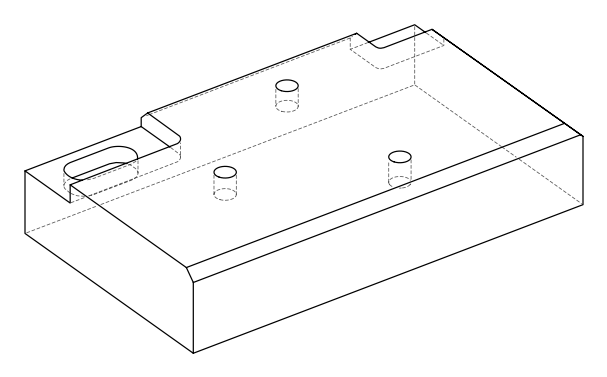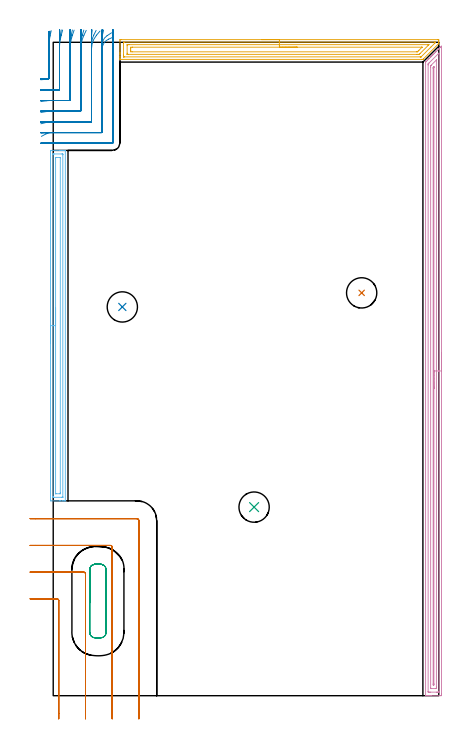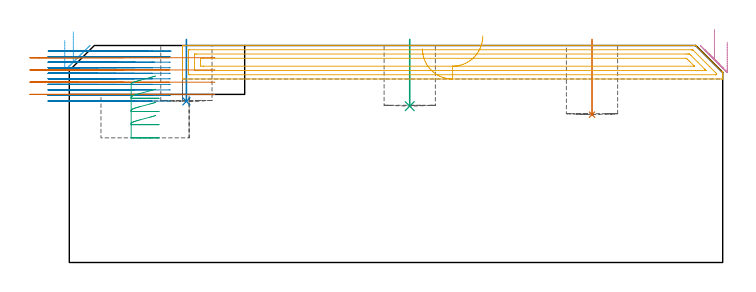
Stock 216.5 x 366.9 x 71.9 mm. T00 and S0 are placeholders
(PLAN: 9 operations, 4 tool changes, 39.5 min)
(1 INDEXABLE_INSERT_DRILL_BLIND_HOLE_FROM_SOLID | STEP1POCKET | NXT0302_005 | 0.1 min | 5144 mm3)
(2 INDEXABLE_INSERT_DRILL_BLIND_HOLE_FROM_SOLID_1 | STEP1POCKET_1 | NXT0302_005 | 0.08 min | 4147 mm3)
(3 INDEXABLE_INSERT_DRILL_BLIND_HOLE_FROM_SOLID_2 | STEP1POCKET_2 | NXT0302_005 | 0.09 min | 4510 mm3)
(4 AREA_MILL | FG_CHAMFER_SURFACE | UGT0205_001 | 11.7 min | 14528 mm3)
(5 AREA_MILL_1 | FG_CHAMFER_SURFACE_1 | UGT0205_001 | 5.89 min | 11087 mm3)
(6 AREA_MILL_2 | FG_CHAMFER_SURFACE_2 | UGT0205_001 | 4.95 min | 7139 mm3)
(7 MILL_CORNER_NOTCH_RECTANGULAR | CORNER_NOTCH_RECTANGULAR | UGT0201_104 | Follow Part, ap 5, ae 75% | 4.5 min | 102378 mm3)
(8 MILL_CORNER_NOTCH_RECTANGULAR_1 | CORNER_NOTCH_RECTANGULAR_1 | UGT0201_007 | Follow Part, ap 2, ae 75% | 10.96 min | 41244 mm3)
(9 MILL_RECTANGULAR_POCKET | POCKET_RECTANGULAR_STRAIGHT | UGT0201_104 | Follow Part, ap 5, ae 75% | 1.24 min | 23663 mm3)
(TOOL NXT0302_005 | Index. Insert Drill 17mm [880-D1700L20-05] | D17 PA176 FL85 Z2)
(TOOL UGT0205_001 | Chamfer Mill 20 x 3 x 45 deg. | D20 FL50 Z2)
(TOOL UGT0201_104 | End Mill 20 mm | D20 FL22 Z2)
(TOOL UGT0201_007 | End Mill 8 mm | D8 FL19 Z4)
(OP 1 INDEXABLE_INSERT_DRILL_BLIND_HOLE_FROM_SOLID)
G17 G21 G94 G90
T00 M6
G54
G17 G0 G90 X173.2 Y226.2 S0 M3
G43 Z81.9 H1
G94 G81 G98 Z49. F250. R73.9
G80
M5
M2
(OP 2 INDEXABLE_INSERT_DRILL_BLIND_HOLE_FROM_SOLID_1)
G17 G21 G94 G90
T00 M6
G54
G17 G0 G90 X38.8 Y218.3 S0 M3
G43 Z81.9 H1
G94 G81 G98 Z53.4 F250. R73.9
G80
M5
M2
(OP 3 INDEXABLE_INSERT_DRILL_BLIND_HOLE_FROM_SOLID_2)
G17 G21 G94 G90
T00 M6
G54
G17 G0 G90 X112.8 Y105.9 S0 M3
G43 Z81.9 H1
G94 G81 G98 Z51.8 F250. R73.9
G80
M5
M2
(OP 4 AREA_MILL)
G17 G21 G94 G90
T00 M6
G54
G17 G0 G90 X218. Y192.35 S1061 M3
G43 Z81.9 H0
Z73.
G94 G1 Y192.312 Z72.128 F250.
Y192.198 Z71.264
Y192.009 Z70.412
Y191.747 Z69.58
Y191.413 Z68.774
Y191.01 Z68.
Y190.541 Z67.264
Y190.01 Z66.572
Y189.421 Z65.929
Y188.778 Z65.34
Y188.086 Z64.808
Y187.35 Z64.34
Y186.576 Z63.937
Y185.77 Z63.603
Y184.938 Z63.341
Y184.086 Z63.152
Y183.221 Z63.038
Y182.35 Z63.
Y1.026
X217.999 Y0.614 Z63.001
X217.995 Y0.138 Z63.003
X217.992 Y0.009 Z63.006
X217.524 Y0. Z63.473
X212.225 Z68.769
X211.673 Z69.324
X211.342 Z69.654
X210.79 Z70.206
X210.459 Z70.536
X209.797 Z71.202
X209.456 Z71.543
X209.112 Y0.007 Z71.879
X209.103 Y0.009 Z71.888
X209.1 Y0.167 Z71.9
Y355.602
X209.104 Y355.796 Z71.889
X209.117 Y355.82 Z71.877
X209.348 Y356.049 Z71.651
X209.374 Y356.074 Z71.626
X210.017 Y356.719 Z70.979
X210.228 Y356.928 Z70.772
X210.901 Y357.602 Z70.096
X211.083 Y357.783 Z69.917
X211.135 Y357.835 Z69.865
X211.784 Y358.485 Z69.213
X211.938 Y358.638 Z69.062
X212.028 Y358.728 Z68.972
X212.225 Y358.926 Z68.773
X212.324 Y359.025 Z68.673
X212.667 Y359.368 Z68.33
X212.793 Y359.493 Z68.207
X212.921 Y359.621 Z68.079
X213.108 Y359.81 Z67.889
X213.217 Y359.918 Z67.78
X213.814 Y360.514 Z67.186
X213.992 Y360.693 Z67.006
X214.11 Y360.811 Z66.887
X214.706 Y361.407 Z66.293
X214.875 Y361.576 Z66.122
X215.599 Y362.3 Z65.4
X215.758 Y362.46 Z65.239
X216.2 Y362.9 Z64.8
X216.492 Y363.193 Z64.507
X216.641 Y363.343 Z64.355
X217.067 Y363.767 Z63.933
X217.385 Y364.086 Z63.613
X217.524 Y364.226 Z63.472
X217.922 Y364.622 Z63.078
X217.966 Y364.666 Z63.034
X217.983 Y364.681 Z63.017
X217.995 Y364.683 Z63.005
X218. Y364.681 Z63.
Y182.35
X216.586 Z64.414
X216.585 Y2.191 Z64.415
X216.584 Y2.086 Z64.416
X216.582 Y2.035 Z64.418
X216.58 Y2.016 Z64.42
X216.548 Y2.01 Z64.452
X216.151 Y2.002 Z64.849
X215.758 Y2.001 Z65.242
X215.27 Y2. Z65.73
X211.738 Z69.262
X211.342 Y2.001 Z69.658
X210.852 Y2.003 Z70.148
X210.626 Y2.01 Z70.374
X210.521 Y2.017 Z70.479
X210.515 Y2.343 Z70.485
Y2.4
Y354.206
Y354.262
X210.521 Y354.68 Z70.479
X210.533 Y354.772 Z70.467
X210.588 Y354.831 Z70.412
X210.682 Y354.929 Z70.318
X210.905 Y355.155 Z70.095
X211.125 Y355.375 Z69.875
X216.263 Y360.514 Z64.737
X216.356 Y360.605 Z64.644
X216.456 Y360.701 Z64.544
X216.547 Y360.786 Z64.453
X216.579 Y360.799 Z64.421
X216.585 Y360.571 Z64.415
Y360.514
X216.586 Y182.35 Z64.414
X215.172 Z65.828
X215.171 Y4.78 Z65.829
X215.167 Y4.186 Z65.833
X215.165 Y4.037 Z65.835
X215.163 Y4.01 Z65.837
X215.12 Y4.006 Z65.88
X215.057 Y4.001 Z65.943
X212.409 Z68.591
X212.225 Y4.004 Z68.775
X212.042 Y4.01 Z68.958
X211.935 Y4.016 Z69.065
X211.932 Y4.086 Z69.068
X211.931 Y4.186 Z69.069
X211.929 Y4.486 Z69.071
Y352.776
X211.93 Y353.369 Z69.07
X211.933 Y353.665 Z69.067
X211.935 Y353.709 Z69.065
X211.951 Y353.74 Z69.049
X212.011 Y353.803 Z68.989
X212.225 Y354.025 Z68.775
X215.142 Y356.942 Z65.858
X215.153 Y356.949 Z65.847
X215.161 Y356.952 Z65.839
X215.164 Y356.942 Z65.836
X215.169 Y356.751 Z65.831
X215.171 Y356.642 Z65.829
X215.172 Y182.35 Z65.828
X213.757 Z67.243
Y6.865
X213.756 Y6.446 Z67.244
X213.754 Y6.212 Z67.246
X213.75 Y6.01 Z67.25
X213.55 Y6.009 Z67.45
X213.35 Y6.01 Z67.65
X213.347 Y6.209 Z67.653
X213.343 Y6.628 Z67.657
Y352.239
X213.344 Y352.476 Z67.656
X213.347 Y352.619 Z67.653
X213.35 Y352.679 Z67.65
X213.414 Y352.754 Z67.586
X213.495 Y352.843 Z67.505
X213.561 Y352.912 Z67.439
X213.627 Y352.978 Z67.373
X213.709 Y353.059 Z67.291
X213.745 Y353.091 Z67.255
X213.752 Y353.094 Z67.248
X213.753 Y353.092 Z67.247
X213.756 Y353.059 Z67.244
X213.757 Y352.977 Z67.243
Y352.713
Y182.35
Y181.478 Z67.281
Y180.613 Z67.395
Y179.762 Z67.583
Y178.93 Z67.846
Y178.124 Z68.18
Y177.35 Z68.582
Y176.614 Z69.051
Y175.922 Z69.582
Y175.279 Z70.172
Y174.689 Z70.815
Y174.158 Z71.507
Y173.69 Z72.243
Y173.287 Z73.016
Y172.953 Z73.822
Y172.691 Z74.654
Y172.502 Z75.506
Y172.388 Z76.371
Y172.35 Z77.243
G0 Z81.9
M5
M2
(OP 5 AREA_MILL_1)
G17 G21 G94 G90
T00 M6
G54
G17 G0 G90 X117. Y368.4 S1061 M3
G43 Z81.9 H0
Z70.8
G94 G1 X117.038 Z69.929 F250.
X117.152 Z69.064
X117.341 Z68.212
X117.603 Z67.38
X117.937 Z66.574
X118.34 Z65.8
X118.808 Z65.064
X119.34 Z64.372
X119.929 Z63.729
X120.572 Z63.14
X121.264 Z62.609
X122. Z62.14
X122.774 Z61.737
X123.58 Z61.403
X124.412 Z61.141
X125.263 Z60.952
X126.128 Z60.838
X127. Z60.8
X216.014 Y368.399 Z60.801
X216.329 Y368.396 Z60.804
X216.498 Y368.391 Z60.805
X216.5 Y368.11 Z61.087
Y367.769 Z61.427
Y367.085 Z62.114
Y366.663 Z62.536
X216.499 Y366.319 Z62.874
X216.49 Y366.198 Z62.994
X216.377 Y366.076 Z63.122
X216.346 Y366.045 Z63.154
X207.843 Y357.543 Z71.656
X207.767 Y357.468 Z71.73
X207.595 Y357.301 Z71.886
X206.95 Y357.3 Z71.9
X37.67
X37.51 Y357.302 Z71.888
X37.506 Y357.368 Z71.824
X37.5 Y357.782 Z71.417
Y358.142 Z71.057
Y358.826 Z70.37
Y360.061 Z69.136
Y360.614 Z68.58
Y361.232 Z67.963
X37.501 Y367.769 Z61.429
X37.504 Y368.383 Z60.814
X37.507 Y368.392 Z60.806
X38.117 Y368.4 Z60.8
X127.
Y366.986 Z62.214
X214.096 Y366.985 Z62.215
X214.207 Z62.216
X214.43 Y366.981 Z62.219
X214.486 Y366.979 Z62.221
X214.49 Y366.966 Z62.234
X214.495 Y366.932 Z62.268
X214.496 Y366.874 Z62.326
X214.49 Y366.674 Z62.526
X214.404 Y366.566 Z62.634
X214.096 Y366.247 Z62.953
X212.076 Y364.226 Z64.974
X206.675 Y358.826 Z70.374
X206.605 Y358.758 Z70.442
X206.574 Y358.731 Z70.469
X206.56 Y358.721 Z70.479
X206.501 Y358.719 Z70.481
X206.279 Y358.715 Z70.485
X206.168 Y358.714 Z70.486
X206.056
X39.904
X39.793 Y358.715 Z70.485
X39.57 Y358.719 Z70.481
X39.514 Y358.721 Z70.479
X39.51 Y358.734 Z70.466
X39.505 Y358.768 Z70.432
X39.502 Y358.826 Z70.374
X39.5 Y359.23 Z69.97
Y359.72 Z69.48
X39.501 Y366.383 Z62.817
X39.508 Y366.874 Z62.326
X39.51 Y366.969 Z62.231
X39.682 Y366.979 Z62.221
X39.795 Y366.984 Z62.216
X39.904 Y366.985 Z62.215
X127. Y366.986 Z62.214
Y365.571 Z63.629
X210.523
X210.934 Y365.568 Z63.632
X210.943 Y365.565 Z63.635
X210.946 Y365.557 Z63.643
X210.694 Y365.297 Z63.903
X210.523 Y365.122 Z64.078
X206.015 Y360.614 Z68.586
X205.584 Y360.193 Z69.007
X205.522 Y360.135 Z69.065
X205.406 Y360.133 Z69.067
X205.163 Y360.13 Z69.07
X204.755 Y360.129 Z69.071
X204.27 Y360.128 Z69.072
X42.175 Y360.129 Z69.071
X41.69 Y360.131 Z69.069
X41.53 Y360.133 Z69.067
X41.51 Y360.135 Z69.065
X41.506 Y360.195 Z69.005
X41.502 Y360.297 Z68.903
X41.5 Y360.805 Z68.395
X41.502 Y365.275 Z63.925
X41.51 Y365.467 Z63.733
X41.518 Y365.565 Z63.635
X41.57 Y365.567 Z63.633
X41.69 Y365.57 Z63.63
X42.099 Y365.571 Z63.629
X42.584
X127.
Y364.157 Z65.043
X206.95
X206.985 Y364.156 Z65.044
X207.081 Y364.15 Z65.05
X207.082 Y364.14 Z65.06
X207.079 Y364.133 Z65.067
X207.045 Y364.096 Z65.104
X206.992 Y364.041 Z65.159
X206.95 Y363.998 Z65.202
X205.354 Y362.403 Z66.797
X205.163 Y362.212 Z66.988
X204.809 Y361.863 Z67.337
X204.623 Y361.684 Z67.516
X204.48 Y361.55 Z67.65
X204.27 Y361.544 Z67.656
X204.235 Y361.543 Z67.657
X44.336
X43.52 Y361.55 Z67.65
X43.5 Y362.379 Z66.821
Y362.403 Z66.797
Y363.274 Z65.926
Y363.297 Z65.903
X43.518 Y364.15 Z65.05
X44.37 Y364.157 Z65.043
X44.404
X127.
X127.872 Z65.081
X128.736 Z65.195
X129.588 Z65.383
X130.42 Z65.646
X131.226 Z65.98
X132. Z66.382
X132.736 Z66.851
X133.428 Z67.382
X134.071 Z67.972
X134.66 Z68.615
X135.191 Z69.307
X135.66 Z70.043
X136.063 Z70.817
X136.397 Z71.623
X136.659 Z72.455
X136.848 Z73.306
X136.962 Z74.171
X137. Z75.043
G0 Z81.9
M5
M2
(OP 6 AREA_MILL_2)
G17 G21 G94 G90
T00 M6
G54
G17 G0 G90 X-1.5 Y197.8 S1061 M3
G43 Z81.9 H0
Z73.6
G94 G1 Y197.838 Z72.728 F250.
Y197.952 Z71.863
Y198.141 Z71.012
Y198.403 Z70.18
Y198.737 Z69.374
Y199.14 Z68.6
Y199.608 Z67.864
Y200.14 Z67.172
Y200.729 Z66.529
Y201.372 Z65.94
Y202.064 Z65.408
Y202.8 Z64.94
Y203.574 Z64.537
Y204.38 Z64.203
Y205.212 Z63.941
Y206.063 Z63.752
Y206.928 Z63.638
Y207.8 Z63.6
Y305.586
X-1.497 Y305.896 Z63.602
X-1.492 Y306.19 Z63.606
X-1.193 Y306.2 Z63.904
X3.541 Z68.635
X4.099 Z69.196
X4.432 Z69.528
X4.99 Z70.086
X5.323 Z70.418
X5.99 Z71.089
X6.362 Z71.461
X6.75 Y306.193 Z71.841
X6.797 Y306.19 Z71.888
X6.8 Y306.033 Z71.9
Y109.563
X6.805 Y109.41 Z71.895
X6.75 Y109.407 Z71.841
X6.362 Y109.4 Z71.461
X5.99 Z71.089
X5.323 Z70.418
X4.099 Z69.196
X3.541 Z68.635
X-1.194 Z63.904
X-1.492 Y109.41 Z63.606
X-1.499 Y109.707 Z63.599
X-1.5 Y207.8 Z63.6
X-0.086 Z65.014
Y303.926
X-0.084 Y304.052 Z65.016
X-0.082 Y304.135 Z65.018
X-0.078 Y304.192 Z65.022
X-0.072 Y304.193 Z65.028
X-0.023 Y304.196 Z65.077
X0.47 Y304.2 Z65.57
X4.926 Y304.198 Z70.026
X5.323 Y304.192 Z70.423
X5.373 Y304.19 Z70.473
X5.381 Y303.988 Z70.481
X5.384 Y303.863 Z70.484
X5.385 Y303.8 Z70.485
X5.386 Y303.738 Z70.486
X5.385 Y111.674 Z70.485
X5.384 Y111.549 Z70.484
X5.382 Y111.466 Z70.482
X5.378 Y111.408 Z70.478
X5.372 Y111.407 Z70.472
X5.323 Y111.404 Z70.423
X4.83 Y111.4 Z69.93
X0.374 Y111.401 Z65.474
X-0.023 Y111.408 Z65.077
X-0.073 Y111.41 Z65.027
X-0.081 Y111.612 Z65.019
X-0.085 Y111.737 Z65.015
Y111.8
X-0.086 Y111.862 Z65.014
Y207.8
X1.328 Z66.428
X1.329 Y301.553 Z66.429
X1.33 Y302.014 Z66.43
X1.332 Y302.122 Z66.432
X1.335 Y302.173 Z66.435
X1.34 Y302.19 Z66.44
X1.389 Y302.193 Z66.489
X1.575 Y302.199 Z66.675
X3.726 Z68.826
X3.85 Y302.197 Z68.95
X3.948 Y302.191 Z69.048
X3.966 Y302.187 Z69.066
X3.968 Y302.181 Z69.068
X3.97 Y302.158 Z69.07
X3.971 Y302.014 Z69.071
Y114.047
X3.97 Y113.586 Z69.07
X3.967 Y113.478 Z69.067
X3.965 Y113.427 Z69.065
X3.96 Y113.41 Z69.06
X3.911 Y113.407 Z69.011
X3.725 Y113.401 Z68.825
X1.574 Z66.674
X1.45 Y113.403 Z66.55
X1.352 Y113.409 Z66.452
X1.334 Y113.413 Z66.434
X1.332 Y113.419 Z66.432
X1.33 Y113.442 Z66.43
X1.329 Y113.586 Z66.429
X1.328 Y207.8 Z66.428
Y208.672 Z66.466
Y209.536 Z66.58
Y210.388 Z66.769
Y211.22 Z67.031
Y212.026 Z67.365
Y212.8 Z67.768
Y213.536 Z68.237
Y214.228 Z68.768
Y214.871 Z69.357
Y215.46 Z70.001
Y215.992 Z70.693
Y216.46 Z71.428
Y216.863 Z72.202
Y217.197 Z73.008
Y217.459 Z73.84
Y217.648 Z74.692
Y217.762 Z75.557
Y217.8 Z76.428
G0 Z81.9
M5
M2
(OP 7 MILL_CORNER_NOTCH_RECTANGULAR)
G17 G21 G94 G90
T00 M6
G54
G17 G0 G90 X3.1 Y-13. S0 M3
G43 Z81.9 H0
Z67.85
G94 G1 Y-10. F250.
Y53.405 F500.
G3 X2.105 Y54.4 R1.
G1 X-10.
X-13. F250.
G0 Z81.9
X18.1 Y-13.
Z67.85
G1 Y-10.
Y68.405 F500.
G3 X17.105 Y69.4 R1.
G1 X-10.
X-13. F250.
G0 Z81.9
X33.1 Y-13.
Z67.85
G1 Y-10.
Y83.405 F500.
G3 X32.105 Y84.4 R1.
G1 X-10.
X-13. F250.
G0 Z81.9
X48.1 Y-13.
Z67.85
G1 Y-10.
Y98.3 F500.
G3 X47. Y99.4 R1.1
G1 X-10.
X-13. F250.
G0 Z81.9
X3.1 Y-13.
Z63.8
G1 Y-10.
Y53.405 F500.
G3 X2.105 Y54.4 R1.
G1 X-10.
X-13. F250.
G0 Z81.9
X18.1 Y-13.
Z63.8
G1 Y-10.
Y68.405 F500.
G3 X17.105 Y69.4 R1.
G1 X-10.
X-13. F250.
G0 Z81.9
X33.1 Y-13.
Z63.8
G1 Y-10.
Y83.405 F500.
G3 X32.105 Y84.4 R1.
G1 X-10.
X-13. F250.
G0 Z81.9
X48.1 Y-13.
Z63.8
G1 Y-10.
Y98.3 F500.
G3 X47. Y99.4 R1.1
G1 X-10.
X-13. F250.
G0 Z81.9
X3.1 Y-13.
Z59.75
G1 Y-10.
Y53.405 F500.
G3 X2.105 Y54.4 R1.
G1 X-10.
X-13. F250.
G0 Z81.9
X18.1 Y-13.
Z59.75
G1 Y-10.
Y68.405 F500.
G3 X17.105 Y69.4 R1.
G1 X-10.
X-13. F250.
G0 Z81.9
X33.1 Y-13.
Z59.75
G1 Y-10.
Y83.405 F500.
G3 X32.105 Y84.4 R1.
G1 X-10.
X-13. F250.
G0 Z81.9
X48.1 Y-13.
Z59.75
G1 Y-10.
Y98.3 F500.
G3 X47. Y99.4 R1.1
G1 X-10.
X-13. F250.
G0 Z81.9
X3.1 Y-13.
Z55.7
G1 Y-10.
Y53.405 F500.
G3 X2.105 Y54.4 R1.
G1 X-10.
X-13. F250.
G0 Z81.9
X18.1 Y-13.
Z55.7
G1 Y-10.
Y68.405 F500.
G3 X17.105 Y69.4 R1.
G1 X-10.
X-13. F250.
G0 Z81.9
X33.1 Y-13.
Z55.7
G1 Y-10.
Y83.405 F500.
G3 X32.105 Y84.4 R1.
G1 X-10.
X-13. F250.
G0 Z81.9
X48.1 Y-13.
Z55.7
G1 Y-10.
Y98.3 F500.
G3 X47. Y99.4 R1.1
G1 X-10.
X-13. F250.
G0 Z81.9
M5
M2
(OP 8 MILL_CORNER_NOTCH_RECTANGULAR_1)
G17 G21 G94 G90
T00 M6
G54
G17 G0 G90 X-6.991 Y345.851 S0 M3
G43 Z81.9 H0
Z70.06
G94 G1 X-4. Y346.088 F250.
G2 X-2.877 Y346.159 R36. F500.
G3 X-2.5 Y346.555 R0.4
G1 Y363.169
G2 X-1.746 Y370.499 R36.
G1 X-1.135 Y373.436 F250.
G0 Z81.9
X-6.987 Y339.781
Z70.06
G1 X-4. Y340.065
G2 X-1.161 Y340.2 R30. F500.
G1 X3.103
G3 X3.5 Y340.597 R0.4
G1 Y363.169
G2 X4.513 Y370.9 R30.
G1 X5.286 Y373.799 F250.
G0 Z81.9
X-6.979 Y333.677
Z70.06
G1 X-4. Y334.031
G2 X-1.161 Y334.2 R24. F500.
G1 X9.103
G3 X9.5 Y334.597 R0.4
G1 Y363.169
G2 X10.779 Y370.9 R24.
G1 X11.745 Y373.74 F250.
G0 Z81.9
X-6.962 Y327.501
Z70.06
G1 X-4. Y327.975
G2 X-1.161 Y328.2 R18. F500.
G1 X15.103
G3 X15.5 Y328.597 R0.4
G1 Y363.169
G2 X17.245 Y370.9 R18.
G1 X18.533 Y373.609 F250.
G0 Z81.9
X-6.915 Y321.149
Z70.06
G1 X-4. Y321.859
G2 X-1.161 Y322.2 R12. F500.
G1 X21.103
G3 X21.5 Y322.597 R0.4
G1 Y363.169
G2 X24.322 Y370.9 R12.
G1 X26.254 Y373.195 F250.
G0 Z81.9
X-6.643 Y314.066
Z70.06
G1 X-4. Y315.486
G2 X-1.161 Y316.2 R6. F500.
G1 X27.103
G3 X27.5 Y316.597 R0.4
G1 Y363.169
G2 X31.102 Y368.669 R6.
G1 X33.852 Y369.868 F250.
G0 Z81.9
X-4.161 Y310.2
Z70.06
G1 X-1.161
X33.103 F500.
G3 X33.5 Y310.597 R0.4
G1 Y363.169
Y366.169 F250.
G0 Z81.9
X-7. Y346.154
Z68.22
G1 X-4. Y346.196
G2 X-3.49 Y346.2 R36. F500.
G1 X-2.897
G3 X-2.5 Y346.597 R0.4
G1 Y365.563
G2 X-2.194 Y370.244 R36.
G1 X-1.804 Y373.219 F250.
G0 Z81.9
X-7. Y340.145
Z68.22
G1 X-4. Y340.196
G2 X-3.49 Y340.2 R30. F500.
G1 X3.103
G3 X3.5 Y340.597 R0.4
G1 Y365.563
G2 X3.979 Y370.9 R30.
G1 X4.512 Y373.852 F250.
G0 Z81.9
X-6.999 Y334.131
Z68.22
G1 X-4. Y334.195
G2 X-3.49 Y334.2 R24. F500.
G1 X9.103
G3 X9.5 Y334.597 R0.4
G1 Y365.563
G2 X10.101 Y370.9 R24.
G1 X10.768 Y373.825 F250.
G0 Z81.9
X-6.999 Y328.108
Z68.22
G1 X-4. Y328.193
G2 X-3.49 Y328.2 R18. F500.
G1 X15.103
G3 X15.5 Y328.597 R0.4
G1 Y365.563
G2 X16.309 Y370.9 R18.
G1 X17.199 Y373.765 F250.
G0 Z81.9
X-6.997 Y322.062
Z68.22
G1 X-4. Y322.189
G2 X-3.49 Y322.2 R12. F500.
G1 X21.103
G3 X21.5 Y322.597 R0.4
G1 Y365.563
G2 X22.752 Y370.9 R12.
G1 X24.086 Y373.587 F250.
G0 Z81.9
X-6.989 Y315.923
Z68.22
G1 X-4. Y316.178
G2 X-3.49 Y316.2 R6. F500.
G1 X27.103
G3 X27.5 Y316.597 R0.4
G1 Y365.563
G2 X30.23 Y370.594 R6.
G1 X32.746 Y372.229 F250.
G0 Z81.9
X-6.49 Y310.2
Z68.22
G1 X-3.49
X33.103 F500.
G3 X33.5 Y310.597 R0.4
G1 Y365.563
Y368.563 F250.
G0 Z81.9
X-7. Y346.2
Z66.38
G1 X-4.
X-2.897 F500.
G3 X-2.5 Y346.597 R0.4
G1 Y369.617
G2 X-2.498 Y370.024 R36.
G1 X-2.464 Y373.024 F250.
G0 Z81.9
X-7. Y340.2
Z66.38
G1 X-4.
X3.103 F500.
G3 X3.5 Y340.597 R0.4
G1 Y369.617
G2 X3.527 Y370.9 R30.
G1 X3.656 Y373.897 F250.
G0 Z81.9
X-7. Y334.2
Z66.38
G1 X-4.
X9.103 F500.
G3 X9.5 Y334.597 R0.4
G1 Y369.617
G2 X9.534 Y370.9 R24.
G1 X9.695 Y373.896 F250.
G0 Z81.9
X-7. Y328.2
Z66.38
G1 X-4.
X15.103 F500.
G3 X15.5 Y328.597 R0.4
G1 Y369.617
G2 X15.546 Y370.9 R18.
G1 X15.76 Y373.892 F250.
G0 Z81.9
X-7. Y322.2
Z66.38
G1 X-4.
X21.103 F500.
G3 X21.5 Y322.597 R0.4
G1 Y369.617
G2 X21.569 Y370.9 R12.
G1 X21.889 Y373.883 F250.
G0 Z81.9
X-7. Y316.2
Z66.38
G1 X-4.
X27.103 F500.
G3 X27.5 Y316.597 R0.4
G1 Y369.617
G2 X27.639 Y370.9 R6.
G1 X28.28 Y373.831 F250.
G0 Z81.9
X-7. Y310.2
Z66.38
G1 X-4.
X33.103 F500.
G3 X33.5 Y310.597 R0.4
G1 Y369.617
Y372.617 F250.
G0 Z81.9
X-7. Y346.2
Z64.54
G1 X-4.
X-2.897 F500.
G3 X-2.5 Y346.597 R0.4
G1 Y370.022
Y373.022 F250.
G0 Z81.9
X-7. Y340.2
Z64.54
G1 X-4.
X3.103 F500.
G3 X3.5 Y340.597 R0.4
G1 Y370.759
Y370.9
X3.514 Y373.9 F250.
G0 Z81.9
X-7. Y334.2
Z64.54
G1 X-4.
X9.103 F500.
G3 X9.5 Y334.597 R0.4
G1 Y370.759
Y370.9
X9.518 Y373.9 F250.
G0 Z81.9
X-7. Y328.2
Z64.54
G1 X-4.
X15.103 F500.
G3 X15.5 Y328.597 R0.4
G1 Y370.759
X15.501 Y370.9
X15.524 Y373.9 F250.
G0 Z81.9
X-7. Y322.2
Z64.54
G1 X-4.
X21.103 F500.
G3 X21.5 Y322.597 R0.4
G1 Y370.759
X21.501 Y370.9
X21.536 Y373.9 F250.
G0 Z81.9
X-7. Y316.2
Z64.54
G1 X-4.
X27.103 F500.
G3 X27.5 Y316.597 R0.4
G1 Y370.759
X27.502 Y370.9
X27.572 Y373.899 F250.
G0 Z81.9
X-7. Y310.2
Z64.54
G1 X-4.
X33.103 F500.
G3 X33.5 Y310.597 R0.4
G1 Y370.759
Y373.759 F250.
G0 Z81.9
X-7. Y346.2
Z62.7
G1 X-4.
X-2.896 F500.
G3 X-2.5 Y346.596 R0.4
G1 Y370.022
Y373.022 F250.
G0 Z81.9
X-7. Y340.2
Z62.7
G1 X-4.
X3.103 F500.
G3 X3.5 Y340.597 R0.4
G1 Y370.9
Y373.9 F250.
G0 Z81.9
X-7. Y334.2
Z62.7
G1 X-4.
X9.103 F500.
G3 X9.5 Y334.597 R0.4
G1 Y370.9
Y373.9 F250.
G0 Z81.9
X-7. Y328.2
Z62.7
G1 X-4.
X15.103 F500.
G3 X15.5 Y328.597 R0.4
G1 Y370.9
Y373.9 F250.
G0 Z81.9
X-7. Y322.2
Z62.7
G1 X-4.
X21.103 F500.
G3 X21.5 Y322.597 R0.4
G1 Y370.9
Y373.9 F250.
G0 Z81.9
X-7. Y316.2
Z62.7
G1 X-4.
X27.103 F500.
G3 X27.5 Y316.597 R0.4
G1 Y370.9
Y373.9 F250.
G0 Z81.9
X-7. Y310.2
Z62.7
G1 X-4.
X33.103 F500.
G3 X33.5 Y310.597 R0.4
G1 Y370.9
Y373.9 F250.
G0 Z81.9
X-7. Y346.2
Z60.86
G1 X-4.
X-2.896 F500.
G3 X-2.5 Y346.596 R0.4
G1 Y370.022
Y373.022 F250.
G0 Z81.9
X-7. Y340.2
Z60.86
G1 X-4.
X3.103 F500.
G3 X3.5 Y340.597 R0.4
G1 Y370.9
Y373.9 F250.
G0 Z81.9
X-7. Y334.2
Z60.86
G1 X-4.
X9.103 F500.
G3 X9.5 Y334.597 R0.4
G1 Y370.9
Y373.9 F250.
G0 Z81.9
X-7. Y328.2
Z60.86
G1 X-4.
X15.103 F500.
G3 X15.5 Y328.597 R0.4
G1 Y370.9
Y373.9 F250.
G0 Z81.9
X-7. Y322.2
Z60.86
G1 X-4.
X21.103 F500.
G3 X21.5 Y322.597 R0.4
G1 Y370.9
Y373.9 F250.
G0 Z81.9
X-7. Y316.2
Z60.86
G1 X-4.
X27.103 F500.
G3 X27.5 Y316.597 R0.4
G1 Y370.9
Y373.9 F250.
G0 Z81.9
X-7. Y310.2
Z60.86
G1 X-4.
X33.103 F500.
G3 X33.5 Y310.597 R0.4
G1 Y370.9
Y373.9 F250.
G0 Z81.9
X-7. Y346.2
Z59.02
G1 X-4.
X-2.896 F500.
G3 X-2.5 Y346.596 R0.4
G1 Y370.022
Y373.022 F250.
G0 Z81.9
X-7. Y340.2
Z59.02
G1 X-4.
X3.103 F500.
G3 X3.5 Y340.597 R0.4
G1 Y370.9
Y373.9 F250.
G0 Z81.9
X-7. Y334.2
Z59.02
G1 X-4.
X9.103 F500.
G3 X9.5 Y334.597 R0.4
G1 Y370.9
Y373.9 F250.
G0 Z81.9
X-7. Y328.2
Z59.02
G1 X-4.
X15.103 F500.
G3 X15.5 Y328.597 R0.4
G1 Y370.9
Y373.9 F250.
G0 Z81.9
X-7. Y322.2
Z59.02
G1 X-4.
X21.103 F500.
G3 X21.5 Y322.597 R0.4
G1 Y370.9
Y373.9 F250.
G0 Z81.9
X-7. Y316.2
Z59.02
G1 X-4.
X27.103 F500.
G3 X27.5 Y316.597 R0.4
G1 Y370.9
Y373.9 F250.
G0 Z81.9
X-7. Y310.2
Z59.02
G1 X-4.
X33.103 F500.
G3 X33.5 Y310.597 R0.4
G1 Y370.9
Y373.9 F250.
G0 Z81.9
X-7. Y346.2
Z57.18
G1 X-4.
X-2.896 F500.
G3 X-2.5 Y346.596 R0.4
G1 Y370.022
Y373.022 F250.
G0 Z81.9
X-7. Y340.2
Z57.18
G1 X-4.
X3.103 F500.
G3 X3.5 Y340.597 R0.4
G1 Y370.9
Y373.9 F250.
G0 Z81.9
X-7. Y334.2
Z57.18
G1 X-4.
X9.103 F500.
G3 X9.5 Y334.597 R0.4
G1 Y370.9
Y373.9 F250.
G0 Z81.9
X-7. Y328.2
Z57.18
G1 X-4.
X15.103 F500.
G3 X15.5 Y328.597 R0.4
G1 Y370.9
Y373.9 F250.
G0 Z81.9
X-7. Y322.2
Z57.18
G1 X-4.
X21.103 F500.
G3 X21.5 Y322.597 R0.4
G1 Y370.9
Y373.9 F250.
G0 Z81.9
X-7. Y316.2
Z57.18
G1 X-4.
X27.103 F500.
G3 X27.5 Y316.597 R0.4
G1 Y370.9
Y373.9 F250.
G0 Z81.9
X-7. Y310.2
Z57.18
G1 X-4.
X33.103 F500.
G3 X33.5 Y310.597 R0.4
G1 Y370.9
Y373.9 F250.
G0 Z81.9
X-7. Y346.2
Z55.34
G1 X-4.
X-2.897 F500.
G3 X-2.5 Y346.597 R0.4
G1 Y370.022
Y373.022 F250.
G0 Z81.9
X-7. Y340.2
Z55.34
G1 X-4.
X3.103 F500.
G3 X3.5 Y340.597 R0.4
G1 Y370.9
Y373.9 F250.
G0 Z81.9
X-7. Y334.2
Z55.34
G1 X-4.
X9.103 F500.
G3 X9.5 Y334.597 R0.4
G1 Y370.9
Y373.9 F250.
G0 Z81.9
X-7. Y328.2
Z55.34
G1 X-4.
X15.103 F500.
G3 X15.5 Y328.597 R0.4
G1 Y370.9
Y373.9 F250.
G0 Z81.9
X-7. Y322.2
Z55.34
G1 X-4.
X21.103 F500.
G3 X21.5 Y322.597 R0.4
G1 Y370.9
Y373.9 F250.
G0 Z81.9
X-7. Y316.2
Z55.34
G1 X-4.
X27.103 F500.
G3 X27.5 Y316.597 R0.4
G1 Y370.9
Y373.9 F250.
G0 Z81.9
X-7. Y310.2
Z55.34
G1 X-4.
X33.103 F500.
G3 X33.5 Y310.597 R0.4
G1 Y370.9
Y373.9 F250.
G0 Z81.9
X-7. Y346.2
Z53.5
G1 X-4.
X-2.897 F500.
G3 X-2.5 Y346.597 R0.4
G1 Y370.022
Y373.022 F250.
G0 Z81.9
X-7. Y340.2
Z53.5
G1 X-4.
X3.103 F500.
G3 X3.5 Y340.597 R0.4
G1 Y370.9
Y373.9 F250.
G0 Z81.9
X-7. Y334.2
Z53.5
G1 X-4.
X9.103 F500.
G3 X9.5 Y334.597 R0.4
G1 Y370.9
Y373.9 F250.
G0 Z81.9
X-7. Y328.2
Z53.5
G1 X-4.
X15.103 F500.
G3 X15.5 Y328.597 R0.4
G1 Y370.9
Y373.9 F250.
G0 Z81.9
X-7. Y322.2
Z53.5
G1 X-4.
X21.103 F500.
G3 X21.5 Y322.597 R0.4
G1 Y370.9
Y373.9 F250.
G0 Z81.9
X-7. Y316.2
Z53.5
G1 X-4.
X27.103 F500.
G3 X27.5 Y316.597 R0.4
G1 Y370.9
Y373.9 F250.
G0 Z81.9
X-7. Y310.2
Z53.5
G1 X-4.
X33.103 F500.
G3 X33.5 Y310.597 R0.4
G1 Y370.9
Y373.9 F250.
G0 Z81.9
M5
M2
(OP 9 MILL_RECTANGULAR_POCKET)
G17 G21 G94 G90
T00 M6
G54
G17 G0 G90 X28.531 Y73.124 S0 M3
G43 Z81.9 H0
Z61.786
G94 G1 X28.453 Y73.191 Z61.758 F250.
X28.072 Y73.434 Z61.637
X27.659 Y73.619 Z61.516
X27.224 Y73.742 Z61.395
X26.776 Y73.8 Z61.274
X23.424 Z60.375
X22.976 Y73.742 Z60.254
X22.541 Y73.619 Z60.133
X22.128 Y73.434 Z60.012
X21.747 Y73.191 Z59.891
X21.404 Y72.896 Z59.77
X21.109 Y72.553 Z59.648
X20.866 Y72.172 Z59.527
X20.681 Y71.759 Z59.406
X20.558 Y71.324 Z59.285
X20.5 Y70.876 Z59.164
Y70.7 Z59.117
Y53.15 Z54.414
Y35.6 F500.
G3 X23.6 Y32.5 R3.1
G1 X26.6
G3 X29.7 Y35.6 R3.1
G1 Y70.7
G3 X26.6 Y73.8 R3.1
G1 X23.6
G3 X20.5 Y70.7 R3.1
G1 Y53.15
Y52.15
G0 X28.531 Y73.124 Z57.414
G1 X28.453 Y73.191 Z57.387 F250.
X28.072 Y73.434 Z57.266
X27.659 Y73.619 Z57.144
X27.224 Y73.742 Z57.023
X26.776 Y73.8 Z56.902
X23.424 Z56.004
X22.976 Y73.742 Z55.883
X22.541 Y73.619 Z55.762
X22.128 Y73.434 Z55.64
X21.747 Y73.191 Z55.519
X21.404 Y72.896 Z55.398
X21.109 Y72.553 Z55.277
X20.866 Y72.172 Z55.156
X20.681 Y71.759 Z55.035
X20.558 Y71.324 Z54.914
X20.5 Y70.876 Z54.793
Y70.7 Z54.745
Y53.15 Z50.043
Y35.6 F500.
G3 X23.6 Y32.5 R3.1
G1 X26.6
G3 X29.7 Y35.6 R3.1
G1 Y70.7
G3 X26.6 Y73.8 R3.1
G1 X23.6
G3 X20.5 Y70.7 R3.1
G1 Y53.15
Y52.15
G0 X28.531 Y73.124 Z53.043
G1 X28.453 Y73.191 Z53.015 F250.
X28.072 Y73.434 Z52.894
X27.659 Y73.619 Z52.773
X27.224 Y73.742 Z52.652
X26.776 Y73.8 Z52.531
X23.424 Z51.632
X22.976 Y73.742 Z51.511
X22.541 Y73.619 Z51.39
X22.128 Y73.434 Z51.269
X21.747 Y73.191 Z51.148
X21.404 Y72.896 Z51.027
X21.109 Y72.553 Z50.906
X20.866 Y72.172 Z50.785
X20.681 Y71.759 Z50.663
X20.558 Y71.324 Z50.542
X20.5 Y70.876 Z50.421
Y70.7 Z50.374
Y53.15 Z45.671
Y35.6 F500.
G3 X23.6 Y32.5 R3.1
G1 X26.6
G3 X29.7 Y35.6 R3.1
G1 Y70.7
G3 X26.6 Y73.8 R3.1
G1 X23.6
G3 X20.5 Y70.7 R3.1
G1 Y53.15
Y52.15
G0 X28.531 Y73.124 Z48.671
G1 X28.453 Y73.191 Z48.644 F250.
X28.072 Y73.434 Z48.523
X27.659 Y73.619 Z48.402
X27.224 Y73.742 Z48.28
X26.776 Y73.8 Z48.159
X23.424 Z47.261
X22.976 Y73.742 Z47.14
X22.541 Y73.619 Z47.019
X22.128 Y73.434 Z46.898
X21.747 Y73.191 Z46.777
X21.404 Y72.896 Z46.655
X21.109 Y72.553 Z46.534
X20.866 Y72.172 Z46.413
X20.681 Y71.759 Z46.292
X20.558 Y71.324 Z46.171
X20.5 Y70.876 Z46.05
Y70.7 Z46.003
Y53.15 Z41.3
Y35.6 F500.
G3 X23.6 Y32.5 R3.1
G1 X26.6
G3 X29.7 Y35.6 R3.1
G1 Y70.7
G3 X26.6 Y73.8 R3.1
G1 X23.6
G3 X20.5 Y70.7 R3.1
G1 Y53.15
Y52.15
G0 Z81.9
M5
M2
